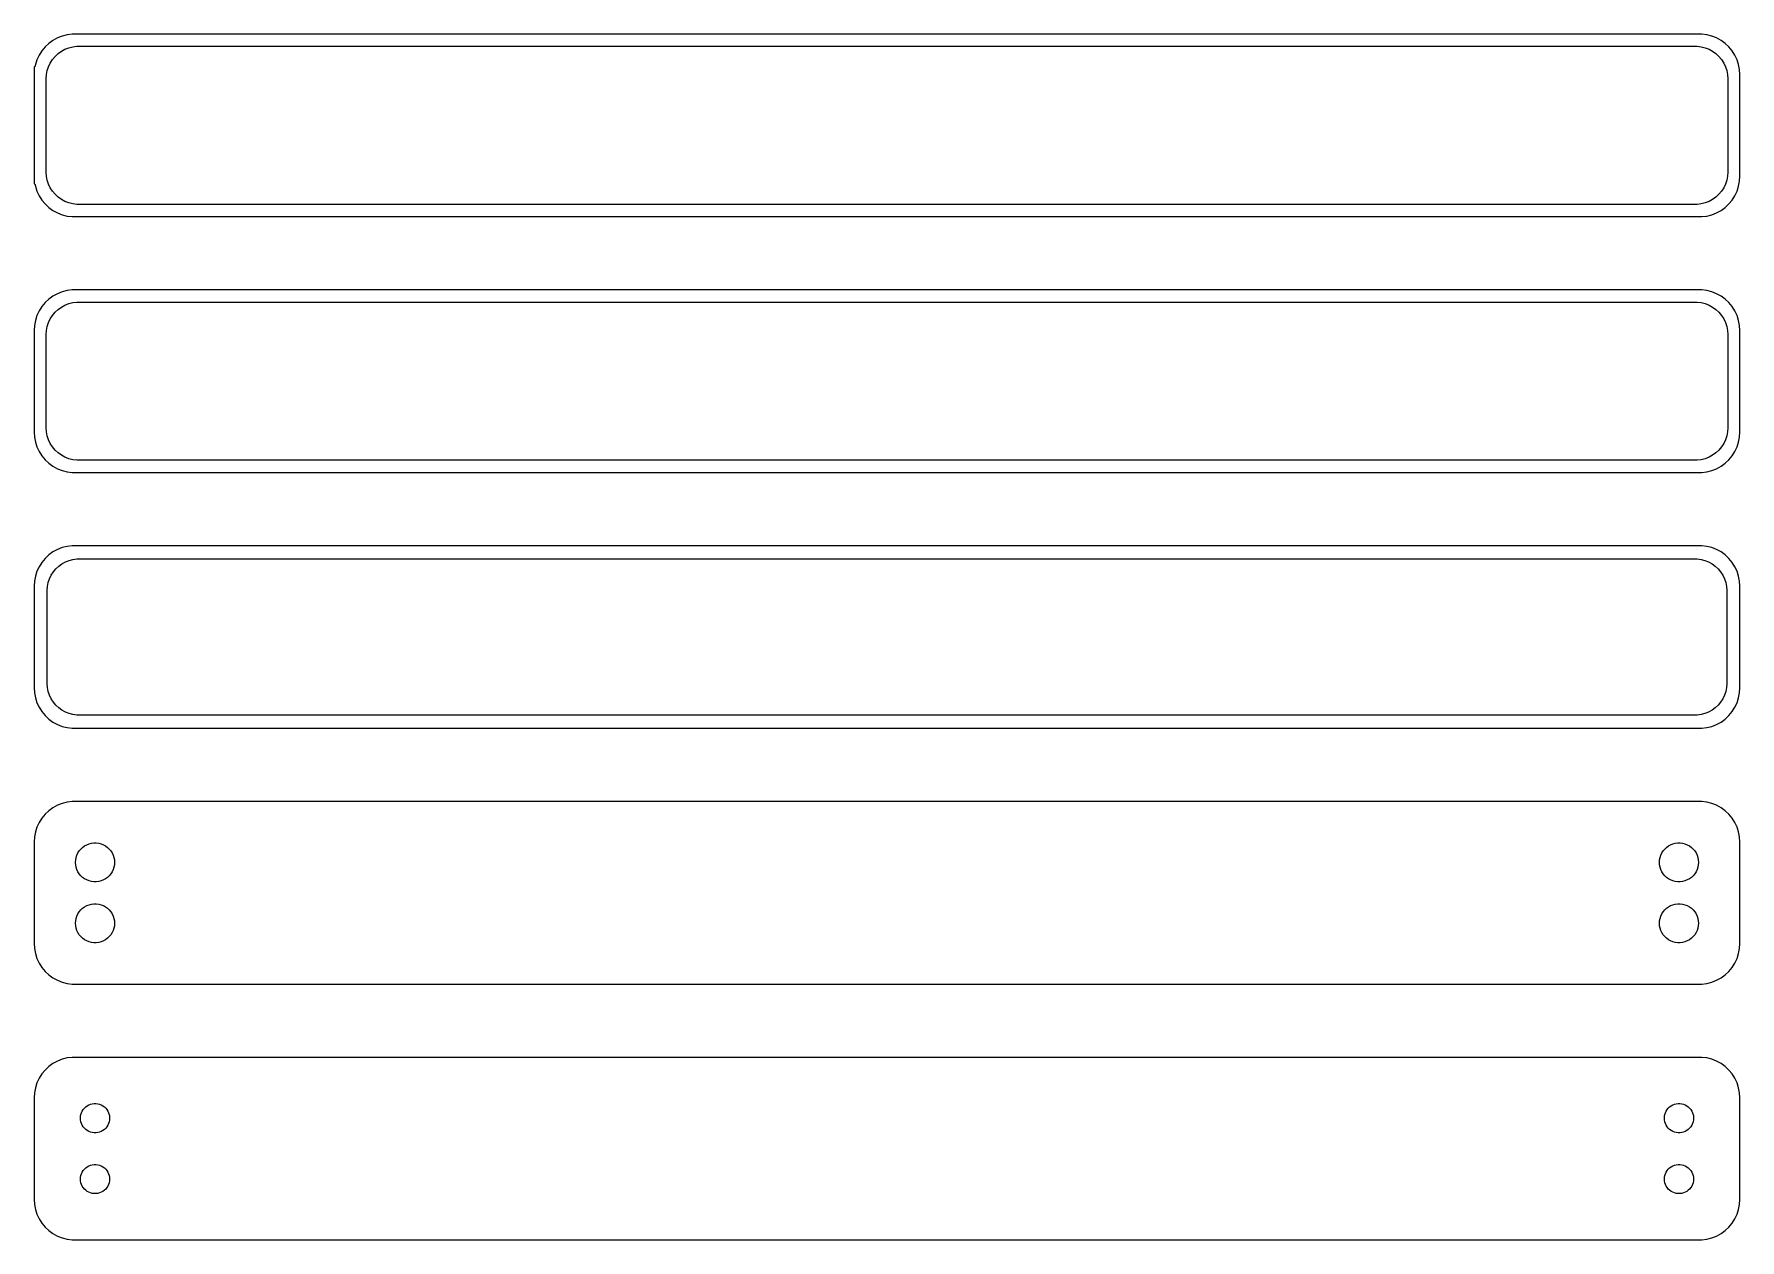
# Model space of a CAD drawing. Header units: metres. Extents: x -105 to 105, y 115 to 263.
import ezdxf

# ---------------------------------------------------------------- set-up
doc = ezdxf.new("R2010")
doc.units = ezdxf.units.M

msp = doc.modelspace()

# ---------------------------------------------------------------- linework, layer by layer
for p, q in [((-102.129, 262.774), (-102.679, 262.472)), ((-101.545, 263.005), (-102.129, 262.774)), ((-100.937, 263.161), (-101.545, 263.005)), ((-100.314, 263.24), (-100.937, 263.161)), ((100.314, 263.24), (-100.314, 263.24)), ((100.937, 263.161), (100.314, 263.24)), ((101.545, 263.005), (100.937, 263.161)), ((102.129, 262.774), (101.545, 263.005)), ((102.679, 262.472), (102.129, 262.774)), ((-104.382, 260.659), (-104.649, 260.091)), ((-104.045, 261.189), (-104.382, 260.659)), ((-103.645, 261.673), (-104.045, 261.189)), ((-103.187, 262.103), (-103.645, 261.673)), ((-102.679, 262.472), (-103.187, 262.103)), ((-102.736, 260.101), (-102.416, 260.488)), ((-102.416, 260.488), (-102.05, 260.832)), ((-102.05, 260.832), (-101.643, 261.127)), ((-101.643, 261.127), (-101.203, 261.369)), ((-101.203, 261.369), (-100.736, 261.554)), ((-100.736, 261.554), (-100.25, 261.679)), ((-100.25, 261.679), (-99.7512, 261.742)), ((-99.7512, 261.742), (99.7512, 261.742)), ((99.7512, 261.742), (100.25, 261.679)), ((100.25, 261.679), (100.736, 261.554)), ((100.736, 261.554), (101.203, 261.369)), ((101.203, 261.369), (101.643, 261.127)), ((101.643, 261.127), (102.05, 260.832)), ((102.05, 260.832), (102.416, 260.488)), ((102.416, 260.488), (102.736, 260.101)), ((103.187, 262.103), (102.679, 262.472)), ((103.645, 261.673), (103.187, 262.103)), ((104.045, 261.189), (103.645, 261.673)), ((104.382, 260.659), (104.045, 261.189)), ((104.649, 260.091), (104.382, 260.659)), ((-104.9, 259.194), (-105, 259.194)), ((-105, 259.194), (-105, 244.806)), ((-104.843, 259.493), (-104.9, 259.194)), ((-104.649, 260.091), (-104.843, 259.493)), ((-103.468, 258.251), (-103.374, 258.745)), ((-103.374, 258.745), (-103.219, 259.222)), ((-103.219, 259.222), (-103.005, 259.677)), ((-103.005, 259.677), (-102.736, 260.101)), ((102.736, 260.101), (103.005, 259.677)), ((103.005, 259.677), (103.219, 259.222)), ((103.219, 259.222), (103.374, 258.745)), ((103.374, 258.745), (103.468, 258.251)), ((104.843, 259.493), (104.649, 260.091)), ((104.961, 258.877), (104.843, 259.493)), ((105, 258.25), (104.961, 258.877)), ((-103.5, 257.75), (-103.468, 258.251)), ((-103.5, 246.25), (-103.5, 257.75)), ((103.468, 258.251), (103.5, 257.75)), ((103.5, 257.75), (103.5, 246.25)), ((105, 245.75), (105, 258.25)), ((-103.468, 245.749), (-103.5, 246.25)), ((-103.374, 245.255), (-103.468, 245.749)), ((103.468, 245.749), (103.374, 245.255)), ((103.5, 246.25), (103.468, 245.749)), ((104.961, 245.123), (105, 245.75)), ((-105, 244.806), (-104.9, 244.806)), ((-104.9, 244.806), (-104.843, 244.507)), ((-104.843, 244.507), (-104.649, 243.909)), ((-104.649, 243.909), (-104.382, 243.341)), ((-103.219, 244.778), (-103.374, 245.255)), ((-103.005, 244.323), (-103.219, 244.778)), ((-102.736, 243.899), (-103.005, 244.323)), ((-102.416, 243.512), (-102.736, 243.899)), ((102.736, 243.899), (102.416, 243.512)), ((103.005, 244.323), (102.736, 243.899)), ((103.219, 244.778), (103.005, 244.323)), ((103.374, 245.255), (103.219, 244.778)), ((104.382, 243.341), (104.649, 243.909)), ((104.649, 243.909), (104.843, 244.507)), ((104.843, 244.507), (104.961, 245.123)), ((-104.382, 243.341), (-104.045, 242.811)), ((-104.045, 242.811), (-103.645, 242.327)), ((-103.645, 242.327), (-103.187, 241.897)), ((-103.187, 241.897), (-102.679, 241.528)), ((-102.679, 241.528), (-102.129, 241.226)), ((-102.05, 243.168), (-102.416, 243.512)), ((-101.643, 242.873), (-102.05, 243.168)), ((-101.203, 242.631), (-101.643, 242.873)), ((-100.736, 242.446), (-101.203, 242.631)), ((-100.25, 242.321), (-100.736, 242.446)), ((-99.7512, 242.258), (-100.25, 242.321)), ((99.7512, 242.258), (-99.7512, 242.258)), ((100.25, 242.321), (99.7512, 242.258)), ((100.736, 242.446), (100.25, 242.321)), ((101.203, 242.631), (100.736, 242.446)), ((101.643, 242.873), (101.203, 242.631)), ((102.05, 243.168), (101.643, 242.873)), ((102.416, 243.512), (102.05, 243.168)), ((102.129, 241.226), (102.679, 241.528)), ((102.679, 241.528), (103.187, 241.897)), ((103.187, 241.897), (103.645, 242.327)), ((103.645, 242.327), (104.045, 242.811)), ((104.045, 242.811), (104.382, 243.341)), ((-102.129, 241.226), (-101.545, 240.995)), ((-101.545, 240.995), (-100.937, 240.839)), ((-100.937, 240.839), (-100.314, 240.76)), ((-100.314, 240.76), (100.314, 240.76)), ((100.314, 240.76), (100.937, 240.839)), ((100.937, 240.839), (101.545, 240.995)), ((101.545, 240.995), (102.129, 241.226)), ((-102.129, 231.274), (-102.679, 230.972)), ((-101.545, 231.505), (-102.129, 231.274)), ((-100.937, 231.661), (-101.545, 231.505)), ((-100.314, 231.74), (-100.937, 231.661)), ((100.314, 231.74), (-100.314, 231.74)), ((100.937, 231.661), (100.314, 231.74)), ((101.545, 231.505), (100.937, 231.661)), ((102.129, 231.274), (101.545, 231.505)), ((102.679, 230.972), (102.129, 231.274)), ((-104.382, 229.159), (-104.649, 228.591)), ((-104.045, 229.689), (-104.382, 229.159)), ((-103.645, 230.173), (-104.045, 229.689)), ((-103.187, 230.603), (-103.645, 230.173)), ((-102.679, 230.972), (-103.187, 230.603)), ((-102.736, 228.601), (-102.416, 228.988)), ((-102.416, 228.988), (-102.05, 229.332)), ((-102.05, 229.332), (-101.643, 229.627)), ((-101.643, 229.627), (-101.203, 229.869)), ((-101.203, 229.869), (-100.736, 230.054)), ((-100.736, 230.054), (-100.25, 230.179)), ((-100.25, 230.179), (-99.7512, 230.242)), ((-99.7512, 230.242), (99.7512, 230.242)), ((99.7512, 230.242), (100.25, 230.179)), ((100.25, 230.179), (100.736, 230.054)), ((100.736, 230.054), (101.203, 229.869)), ((101.203, 229.869), (101.643, 229.627)), ((101.643, 229.627), (102.05, 229.332)), ((102.05, 229.332), (102.416, 228.988)), ((102.416, 228.988), (102.736, 228.601)), ((103.187, 230.603), (102.679, 230.972)), ((103.645, 230.173), (103.187, 230.603)), ((104.045, 229.689), (103.645, 230.173)), ((104.382, 229.159), (104.045, 229.689)), ((104.649, 228.591), (104.382, 229.159)), ((-104.961, 227.377), (-105, 226.75)), ((-104.843, 227.993), (-104.961, 227.377)), ((-104.649, 228.591), (-104.843, 227.993)), ((-103.468, 226.751), (-103.374, 227.245)), ((-103.374, 227.245), (-103.219, 227.722)), ((-103.219, 227.722), (-103.005, 228.177)), ((-103.005, 228.177), (-102.736, 228.601)), ((102.736, 228.601), (103.005, 228.177)), ((103.005, 228.177), (103.219, 227.722)), ((103.219, 227.722), (103.374, 227.245)), ((103.374, 227.245), (103.468, 226.751)), ((104.843, 227.993), (104.649, 228.591)), ((104.961, 227.377), (104.843, 227.993)), ((105, 226.75), (104.961, 227.377)), ((-105, 226.75), (-105, 214.25)), ((-103.5, 226.25), (-103.468, 226.751)), ((-103.5, 214.75), (-103.5, 226.25)), ((103.468, 226.751), (103.5, 226.25)), ((103.5, 226.25), (103.5, 214.75)), ((105, 214.25), (105, 226.75)), ((-105, 214.25), (-104.961, 213.623)), ((-103.468, 214.249), (-103.5, 214.75)), ((-103.374, 213.755), (-103.468, 214.249)), ((103.468, 214.249), (103.374, 213.755)), ((103.5, 214.75), (103.468, 214.249)), ((104.961, 213.623), (105, 214.25)), ((-104.961, 213.623), (-104.843, 213.007)), ((-104.843, 213.007), (-104.649, 212.409)), ((-104.649, 212.409), (-104.382, 211.841)), ((-103.219, 213.278), (-103.374, 213.755)), ((-103.005, 212.823), (-103.219, 213.278)), ((-102.736, 212.399), (-103.005, 212.823)), ((-102.416, 212.012), (-102.736, 212.399)), ((102.736, 212.399), (102.416, 212.012)), ((103.005, 212.823), (102.736, 212.399)), ((103.219, 213.278), (103.005, 212.823)), ((103.374, 213.755), (103.219, 213.278)), ((104.382, 211.841), (104.649, 212.409)), ((104.649, 212.409), (104.843, 213.007)), ((104.843, 213.007), (104.961, 213.623)), ((-104.382, 211.841), (-104.045, 211.311)), ((-104.045, 211.311), (-103.645, 210.827)), ((-103.645, 210.827), (-103.187, 210.397)), ((-103.187, 210.397), (-102.679, 210.028)), ((-102.679, 210.028), (-102.129, 209.726)), ((-102.05, 211.668), (-102.416, 212.012)), ((-101.643, 211.373), (-102.05, 211.668)), ((-101.203, 211.131), (-101.643, 211.373)), ((-100.736, 210.946), (-101.203, 211.131)), ((-100.25, 210.821), (-100.736, 210.946)), ((-99.7512, 210.758), (-100.25, 210.821)), ((99.7512, 210.758), (-99.7512, 210.758)), ((100.25, 210.821), (99.7512, 210.758)), ((100.736, 210.946), (100.25, 210.821)), ((101.203, 211.131), (100.736, 210.946)), ((101.643, 211.373), (101.203, 211.131)), ((102.05, 211.668), (101.643, 211.373)), ((102.416, 212.012), (102.05, 211.668)), ((102.129, 209.726), (102.679, 210.028)), ((102.679, 210.028), (103.187, 210.397)), ((103.187, 210.397), (103.645, 210.827)), ((103.645, 210.827), (104.045, 211.311)), ((104.045, 211.311), (104.382, 211.841)), ((-102.129, 209.726), (-101.545, 209.495)), ((-101.545, 209.495), (-100.937, 209.339)), ((-100.937, 209.339), (-100.314, 209.26)), ((-100.314, 209.26), (100.314, 209.26)), ((100.314, 209.26), (100.937, 209.339)), ((100.937, 209.339), (101.545, 209.495)), ((101.545, 209.495), (102.129, 209.726)), ((-102.129, 199.774), (-102.679, 199.472)), ((-101.545, 200.005), (-102.129, 199.774)), ((-100.937, 200.161), (-101.545, 200.005)), ((-100.314, 200.24), (-100.937, 200.161)), ((100.314, 200.24), (-100.314, 200.24)), ((100.937, 200.161), (100.314, 200.24)), ((101.545, 200.005), (100.937, 200.161)), ((102.129, 199.774), (101.545, 200.005)), ((102.679, 199.472), (102.129, 199.774)), ((-104.382, 197.659), (-104.649, 197.091)), ((-104.045, 198.189), (-104.382, 197.659)), ((-103.645, 198.673), (-104.045, 198.189)), ((-103.187, 199.103), (-103.645, 198.673)), ((-102.679, 199.472), (-103.187, 199.103)), ((-102.633, 197.026), (-102.323, 197.401)), ((-102.323, 197.401), (-101.969, 197.734)), ((-101.969, 197.734), (-101.575, 198.02)), ((-101.575, 198.02), (-101.149, 198.254)), ((-101.149, 198.254), (-100.697, 198.433)), ((-100.697, 198.433), (-100.226, 198.554)), ((-100.226, 198.554), (-99.7432, 198.615)), ((-99.7432, 198.615), (99.7432, 198.615)), ((99.7432, 198.615), (100.226, 198.554)), ((100.226, 198.554), (100.697, 198.433)), ((100.697, 198.433), (101.149, 198.254)), ((101.149, 198.254), (101.575, 198.02)), ((101.575, 198.02), (101.969, 197.734)), ((101.969, 197.734), (102.323, 197.401)), ((102.323, 197.401), (102.633, 197.026)), ((103.187, 199.103), (102.679, 199.472)), ((103.645, 198.673), (103.187, 199.103)), ((104.045, 198.189), (103.645, 198.673)), ((104.382, 197.659), (104.045, 198.189)), ((104.649, 197.091), (104.382, 197.659)), ((-104.961, 195.877), (-105, 195.25)), ((-104.843, 196.493), (-104.961, 195.877)), ((-104.649, 197.091), (-104.843, 196.493)), ((-103.342, 195.235), (-103.251, 195.713)), ((-103.251, 195.713), (-103.101, 196.176)), ((-103.101, 196.176), (-102.894, 196.616)), ((-102.894, 196.616), (-102.633, 197.026)), ((102.633, 197.026), (102.894, 196.616)), ((102.894, 196.616), (103.101, 196.176)), ((103.101, 196.176), (103.251, 195.713)), ((103.251, 195.713), (103.342, 195.235)), ((104.843, 196.493), (104.649, 197.091)), ((104.961, 195.877), (104.843, 196.493)), ((105, 195.25), (104.961, 195.877)), ((-105, 195.25), (-105, 182.75)), ((-103.373, 194.75), (-103.342, 195.235)), ((-103.373, 183.25), (-103.373, 194.75)), ((103.342, 195.235), (103.373, 194.75)), ((103.373, 194.75), (103.373, 183.25)), ((105, 182.75), (105, 195.25)), ((-105, 182.75), (-104.961, 182.123)), ((-103.342, 182.765), (-103.373, 183.25)), ((-103.251, 182.287), (-103.342, 182.765)), ((103.342, 182.765), (103.251, 182.287)), ((103.373, 183.25), (103.342, 182.765)), ((104.961, 182.123), (105, 182.75)), ((-104.961, 182.123), (-104.843, 181.507)), ((-104.843, 181.507), (-104.649, 180.909)), ((-104.649, 180.909), (-104.382, 180.341)), ((-103.101, 181.824), (-103.251, 182.287)), ((-102.894, 181.384), (-103.101, 181.824)), ((-102.633, 180.974), (-102.894, 181.384)), ((-102.323, 180.599), (-102.633, 180.974)), ((102.633, 180.974), (102.323, 180.599)), ((102.894, 181.384), (102.633, 180.974)), ((103.101, 181.824), (102.894, 181.384)), ((103.251, 182.287), (103.101, 181.824)), ((104.382, 180.341), (104.649, 180.909)), ((104.649, 180.909), (104.843, 181.507)), ((104.843, 181.507), (104.961, 182.123)), ((-104.382, 180.341), (-104.045, 179.811)), ((-104.045, 179.811), (-103.645, 179.327)), ((-103.645, 179.327), (-103.187, 178.897)), ((-103.187, 178.897), (-102.679, 178.528)), ((-102.679, 178.528), (-102.129, 178.226)), ((-101.969, 180.266), (-102.323, 180.599)), ((-101.575, 179.98), (-101.969, 180.266)), ((-101.149, 179.746), (-101.575, 179.98)), ((-100.697, 179.567), (-101.149, 179.746)), ((-100.226, 179.446), (-100.697, 179.567)), ((-99.7432, 179.385), (-100.226, 179.446)), ((99.7432, 179.385), (-99.7432, 179.385)), ((100.226, 179.446), (99.7432, 179.385)), ((100.697, 179.567), (100.226, 179.446)), ((101.149, 179.746), (100.697, 179.567)), ((101.575, 179.98), (101.149, 179.746)), ((101.969, 180.266), (101.575, 179.98)), ((102.323, 180.599), (101.969, 180.266)), ((102.129, 178.226), (102.679, 178.528)), ((102.679, 178.528), (103.187, 178.897)), ((103.187, 178.897), (103.645, 179.327)), ((103.645, 179.327), (104.045, 179.811)), ((104.045, 179.811), (104.382, 180.341)), ((-102.129, 178.226), (-101.545, 177.995)), ((-101.545, 177.995), (-100.937, 177.839)), ((-100.937, 177.839), (-100.314, 177.76)), ((-100.314, 177.76), (100.314, 177.76)), ((100.314, 177.76), (100.937, 177.839)), ((100.937, 177.839), (101.545, 177.995)), ((101.545, 177.995), (102.129, 178.226)), ((-102.129, 168.274), (-102.679, 167.972)), ((-101.545, 168.505), (-102.129, 168.274)), ((-100.937, 168.661), (-101.545, 168.505)), ((-100.314, 168.74), (-100.937, 168.661)), ((100.314, 168.74), (-100.314, 168.74)), ((100.937, 168.661), (100.314, 168.74)), ((101.545, 168.505), (100.937, 168.661)), ((102.129, 168.274), (101.545, 168.505)), ((102.679, 167.972), (102.129, 168.274)), ((-104.382, 166.159), (-104.649, 165.591)), ((-104.045, 166.689), (-104.382, 166.159)), ((-103.645, 167.173), (-104.045, 166.689)), ((-103.187, 167.603), (-103.645, 167.173)), ((-102.679, 167.972), (-103.187, 167.603)), ((103.187, 167.603), (102.679, 167.972)), ((103.645, 167.173), (103.187, 167.603)), ((104.045, 166.689), (103.645, 167.173)), ((104.382, 166.159), (104.045, 166.689)), ((104.649, 165.591), (104.382, 166.159)), ((-104.961, 164.377), (-105, 163.75)), ((-104.843, 164.993), (-104.961, 164.377)), ((-104.649, 165.591), (-104.843, 164.993)), ((104.843, 164.993), (104.649, 165.591)), ((104.961, 164.377), (104.843, 164.993)), ((105, 163.75), (104.961, 164.377)), ((-105, 163.75), (-105, 151.25)), ((-99.8811, 161.551), (-99.8246, 161.847)), ((-99.8246, 161.847), (-99.7315, 162.133)), ((-99.7315, 162.133), (-99.6031, 162.406)), ((-99.6031, 162.406), (-99.4416, 162.661)), ((-99.4416, 162.661), (-99.2495, 162.893)), ((-99.2495, 162.893), (-99.0298, 163.099)), ((-99.0298, 163.099), (-98.786, 163.276)), ((-98.786, 163.276), (-98.5219, 163.422)), ((-98.5219, 163.422), (-98.2416, 163.533)), ((-98.2416, 163.533), (-97.9497, 163.607)), ((-97.9497, 163.607), (-97.6507, 163.645)), ((-97.6507, 163.645), (-97.3493, 163.645)), ((-97.3493, 163.645), (-97.0503, 163.607)), ((-97.0503, 163.607), (-96.7584, 163.533)), ((-96.7584, 163.533), (-96.4781, 163.422)), ((-96.4781, 163.422), (-96.214, 163.276)), ((-96.214, 163.276), (-95.9702, 163.099)), ((-95.9702, 163.099), (-95.7505, 162.893)), ((-95.7505, 162.893), (-95.5583, 162.661)), ((-95.5583, 162.661), (-95.3969, 162.406)), ((-95.3969, 162.406), (-95.2685, 162.133)), ((-95.2685, 162.133), (-95.1754, 161.847)), ((-95.1754, 161.847), (-95.1189, 161.551)), ((95.1189, 161.551), (95.1754, 161.847)), ((95.1754, 161.847), (95.2685, 162.133)), ((95.2685, 162.133), (95.3969, 162.406)), ((95.3969, 162.406), (95.5583, 162.661)), ((95.5583, 162.661), (95.7505, 162.893)), ((95.7505, 162.893), (95.9702, 163.099)), ((95.9702, 163.099), (96.214, 163.276)), ((96.214, 163.276), (96.4781, 163.422)), ((96.4781, 163.422), (96.7584, 163.533)), ((96.7584, 163.533), (97.0503, 163.607)), ((97.0503, 163.607), (97.3493, 163.645)), ((97.3493, 163.645), (97.6507, 163.645)), ((97.6507, 163.645), (97.9497, 163.607)), ((97.9497, 163.607), (98.2416, 163.533)), ((98.2416, 163.533), (98.5219, 163.422)), ((98.5219, 163.422), (98.786, 163.276)), ((98.786, 163.276), (99.0298, 163.099)), ((99.0298, 163.099), (99.2495, 162.893)), ((99.2495, 162.893), (99.4416, 162.661)), ((99.4416, 162.661), (99.6031, 162.406)), ((99.6031, 162.406), (99.7315, 162.133)), ((99.7315, 162.133), (99.8246, 161.847)), ((99.8246, 161.847), (99.8811, 161.551)), ((105, 151.25), (105, 163.75)), ((-99.9, 161.25), (-99.8811, 161.551)), ((-99.8811, 160.949), (-99.9, 161.25)), ((-99.8246, 160.653), (-99.8811, 160.949)), ((-99.7315, 160.367), (-99.8246, 160.653)), ((-99.6031, 160.094), (-99.7315, 160.367)), ((-99.4416, 159.839), (-99.6031, 160.094)), ((-99.2495, 159.607), (-99.4416, 159.839)), ((-99.0298, 159.401), (-99.2495, 159.607)), ((-95.7505, 159.607), (-95.9702, 159.401)), ((-95.5583, 159.839), (-95.7505, 159.607)), ((-95.3969, 160.094), (-95.5583, 159.839)), ((-95.2685, 160.367), (-95.3969, 160.094)), ((-95.1754, 160.653), (-95.2685, 160.367)), ((-95.1189, 160.949), (-95.1754, 160.653)), ((-95.1189, 161.551), (-95.1, 161.25)), ((-95.1, 161.25), (-95.1189, 160.949)), ((95.1, 161.25), (95.1189, 161.551)), ((95.1189, 160.949), (95.1, 161.25)), ((95.1754, 160.653), (95.1189, 160.949)), ((95.2685, 160.367), (95.1754, 160.653)), ((95.3969, 160.094), (95.2685, 160.367)), ((95.5583, 159.839), (95.3969, 160.094)), ((95.7505, 159.607), (95.5583, 159.839)), ((95.9702, 159.401), (95.7505, 159.607)), ((99.2495, 159.607), (99.0298, 159.401)), ((99.4416, 159.839), (99.2495, 159.607)), ((99.6031, 160.094), (99.4416, 159.839)), ((99.7315, 160.367), (99.6031, 160.094)), ((99.8246, 160.653), (99.7315, 160.367)), ((99.8811, 160.949), (99.8246, 160.653)), ((99.8811, 161.551), (99.9, 161.25)), ((99.9, 161.25), (99.8811, 160.949)), ((-98.786, 159.224), (-99.0298, 159.401)), ((-98.5219, 159.078), (-98.786, 159.224)), ((-98.2416, 158.967), (-98.5219, 159.078)), ((-97.9497, 158.893), (-98.2416, 158.967)), ((-97.6507, 158.855), (-97.9497, 158.893)), ((-97.3493, 158.855), (-97.6507, 158.855)), ((-97.0503, 158.893), (-97.3493, 158.855)), ((-96.7584, 158.967), (-97.0503, 158.893)), ((-96.4781, 159.078), (-96.7584, 158.967)), ((-96.214, 159.224), (-96.4781, 159.078)), ((-95.9702, 159.401), (-96.214, 159.224)), ((96.214, 159.224), (95.9702, 159.401)), ((96.4781, 159.078), (96.214, 159.224)), ((96.7584, 158.967), (96.4781, 159.078)), ((97.0503, 158.893), (96.7584, 158.967)), ((97.3493, 158.855), (97.0503, 158.893)), ((97.6507, 158.855), (97.3493, 158.855)), ((97.9497, 158.893), (97.6507, 158.855)), ((98.2416, 158.967), (97.9497, 158.893)), ((98.5219, 159.078), (98.2416, 158.967)), ((98.786, 159.224), (98.5219, 159.078)), ((99.0298, 159.401), (98.786, 159.224)), ((-99.2495, 155.393), (-99.0298, 155.599)), ((-99.0298, 155.599), (-98.786, 155.776)), ((-98.786, 155.776), (-98.5219, 155.922)), ((-98.5219, 155.922), (-98.2416, 156.033)), ((-98.2416, 156.033), (-97.9497, 156.107)), ((-97.9497, 156.107), (-97.6507, 156.145)), ((-97.6507, 156.145), (-97.3493, 156.145)), ((-97.3493, 156.145), (-97.0503, 156.107)), ((-97.0503, 156.107), (-96.7584, 156.033)), ((-96.7584, 156.033), (-96.4781, 155.922)), ((-96.4781, 155.922), (-96.214, 155.776)), ((-96.214, 155.776), (-95.9702, 155.599)), ((-95.9702, 155.599), (-95.7505, 155.393)), ((95.7505, 155.393), (95.9702, 155.599)), ((95.9702, 155.599), (96.214, 155.776)), ((96.214, 155.776), (96.4781, 155.922)), ((96.4781, 155.922), (96.7584, 156.033)), ((96.7584, 156.033), (97.0503, 156.107)), ((97.0503, 156.107), (97.3493, 156.145)), ((97.3493, 156.145), (97.6507, 156.145)), ((97.6507, 156.145), (97.9497, 156.107)), ((97.9497, 156.107), (98.2416, 156.033)), ((98.2416, 156.033), (98.5219, 155.922)), ((98.5219, 155.922), (98.786, 155.776)), ((98.786, 155.776), (99.0298, 155.599)), ((99.0298, 155.599), (99.2495, 155.393)), ((-99.9, 153.75), (-99.8811, 154.051)), ((-99.8811, 153.449), (-99.9, 153.75)), ((-99.8811, 154.051), (-99.8246, 154.347)), ((-99.8246, 153.153), (-99.8811, 153.449)), ((-99.8246, 154.347), (-99.7315, 154.633)), ((-99.7315, 154.633), (-99.6031, 154.906)), ((-99.6031, 154.906), (-99.4416, 155.161)), ((-99.4416, 155.161), (-99.2495, 155.393)), ((-95.7505, 155.393), (-95.5583, 155.161)), ((-95.5583, 155.161), (-95.3969, 154.906)), ((-95.3969, 154.906), (-95.2685, 154.633)), ((-95.2685, 154.633), (-95.1754, 154.347)), ((-95.1754, 154.347), (-95.1189, 154.051)), ((-95.1189, 153.449), (-95.1754, 153.153)), ((-95.1189, 154.051), (-95.1, 153.75)), ((-95.1, 153.75), (-95.1189, 153.449)), ((95.1, 153.75), (95.1189, 154.051)), ((95.1189, 153.449), (95.1, 153.75)), ((95.1189, 154.051), (95.1754, 154.347)), ((95.1754, 153.153), (95.1189, 153.449)), ((95.1754, 154.347), (95.2685, 154.633)), ((95.2685, 154.633), (95.3969, 154.906)), ((95.3969, 154.906), (95.5583, 155.161)), ((95.5583, 155.161), (95.7505, 155.393)), ((99.2495, 155.393), (99.4416, 155.161)), ((99.4416, 155.161), (99.6031, 154.906)), ((99.6031, 154.906), (99.7315, 154.633)), ((99.7315, 154.633), (99.8246, 154.347)), ((99.8246, 154.347), (99.8811, 154.051)), ((99.8811, 153.449), (99.8246, 153.153)), ((99.8811, 154.051), (99.9, 153.75)), ((99.9, 153.75), (99.8811, 153.449)), ((-105, 151.25), (-104.961, 150.623)), ((-99.7315, 152.867), (-99.8246, 153.153)), ((-99.6031, 152.594), (-99.7315, 152.867)), ((-99.4416, 152.339), (-99.6031, 152.594)), ((-99.2495, 152.107), (-99.4416, 152.339)), ((-99.0298, 151.901), (-99.2495, 152.107)), ((-98.786, 151.724), (-99.0298, 151.901)), ((-98.5219, 151.578), (-98.786, 151.724)), ((-98.2416, 151.467), (-98.5219, 151.578)), ((-97.9497, 151.393), (-98.2416, 151.467)), ((-97.6507, 151.355), (-97.9497, 151.393)), ((-97.3493, 151.355), (-97.6507, 151.355)), ((-97.0503, 151.393), (-97.3493, 151.355)), ((-96.7584, 151.467), (-97.0503, 151.393)), ((-96.4781, 151.578), (-96.7584, 151.467)), ((-96.214, 151.724), (-96.4781, 151.578)), ((-95.9702, 151.901), (-96.214, 151.724)), ((-95.7505, 152.107), (-95.9702, 151.901)), ((-95.5583, 152.339), (-95.7505, 152.107)), ((-95.3969, 152.594), (-95.5583, 152.339)), ((-95.2685, 152.867), (-95.3969, 152.594)), ((-95.1754, 153.153), (-95.2685, 152.867)), ((95.2685, 152.867), (95.1754, 153.153)), ((95.3969, 152.594), (95.2685, 152.867)), ((95.5583, 152.339), (95.3969, 152.594)), ((95.7505, 152.107), (95.5583, 152.339)), ((95.9702, 151.901), (95.7505, 152.107)), ((96.214, 151.724), (95.9702, 151.901)), ((96.4781, 151.578), (96.214, 151.724)), ((96.7584, 151.467), (96.4781, 151.578)), ((97.0503, 151.393), (96.7584, 151.467)), ((97.3493, 151.355), (97.0503, 151.393)), ((97.6507, 151.355), (97.3493, 151.355)), ((97.9497, 151.393), (97.6507, 151.355)), ((98.2416, 151.467), (97.9497, 151.393)), ((98.5219, 151.578), (98.2416, 151.467)), ((98.786, 151.724), (98.5219, 151.578)), ((99.0298, 151.901), (98.786, 151.724)), ((99.2495, 152.107), (99.0298, 151.901)), ((99.4416, 152.339), (99.2495, 152.107)), ((99.6031, 152.594), (99.4416, 152.339)), ((99.7315, 152.867), (99.6031, 152.594)), ((99.8246, 153.153), (99.7315, 152.867)), ((104.961, 150.623), (105, 151.25)), ((-104.961, 150.623), (-104.843, 150.007)), ((-104.843, 150.007), (-104.649, 149.409)), ((-104.649, 149.409), (-104.382, 148.841)), ((104.382, 148.841), (104.649, 149.409)), ((104.649, 149.409), (104.843, 150.007)), ((104.843, 150.007), (104.961, 150.623)), ((-104.382, 148.841), (-104.045, 148.311)), ((-104.045, 148.311), (-103.645, 147.827)), ((-103.645, 147.827), (-103.187, 147.397)), ((-103.187, 147.397), (-102.679, 147.028)), ((-102.679, 147.028), (-102.129, 146.726)), ((102.129, 146.726), (102.679, 147.028)), ((102.679, 147.028), (103.187, 147.397)), ((103.187, 147.397), (103.645, 147.827)), ((103.645, 147.827), (104.045, 148.311)), ((104.045, 148.311), (104.382, 148.841)), ((-102.129, 146.726), (-101.545, 146.495)), ((-101.545, 146.495), (-100.937, 146.339)), ((-100.937, 146.339), (-100.314, 146.26)), ((-100.314, 146.26), (100.314, 146.26)), ((100.314, 146.26), (100.937, 146.339)), ((100.937, 146.339), (101.545, 146.495)), ((101.545, 146.495), (102.129, 146.726)), ((-102.129, 136.774), (-102.679, 136.472)), ((-101.545, 137.005), (-102.129, 136.774)), ((-100.937, 137.161), (-101.545, 137.005)), ((-100.314, 137.24), (-100.937, 137.161)), ((100.314, 137.24), (-100.314, 137.24)), ((100.937, 137.161), (100.314, 137.24)), ((101.545, 137.005), (100.937, 137.161)), ((102.129, 136.774), (101.545, 137.005)), ((102.679, 136.472), (102.129, 136.774)), ((-104.382, 134.659), (-104.649, 134.091)), ((-104.045, 135.189), (-104.382, 134.659)), ((-103.645, 135.673), (-104.045, 135.189)), ((-103.187, 136.103), (-103.645, 135.673)), ((-102.679, 136.472), (-103.187, 136.103)), ((103.187, 136.103), (102.679, 136.472)), ((103.645, 135.673), (103.187, 136.103)), ((104.045, 135.189), (103.645, 135.673)), ((104.382, 134.659), (104.045, 135.189)), ((104.649, 134.091), (104.382, 134.659)), ((-104.961, 132.877), (-105, 132.25)), ((-104.843, 133.493), (-104.961, 132.877)), ((-104.649, 134.091), (-104.843, 133.493)), ((104.843, 133.493), (104.649, 134.091)), ((104.961, 132.877), (104.843, 133.493)), ((105, 132.25), (104.961, 132.877)), ((-105, 132.25), (-105, 119.75)), ((-99.2434, 130.198), (-99.1736, 130.413)), ((-99.1736, 130.413), (-99.0773, 130.617)), ((-99.0773, 130.617), (-98.9562, 130.808)), ((-98.9562, 130.808), (-98.8121, 130.982)), ((-98.8121, 130.982), (-98.6474, 131.137)), ((-98.6474, 131.137), (-98.4645, 131.27)), ((-98.4645, 131.27), (-98.2664, 131.379)), ((-98.2664, 131.379), (-98.0562, 131.462)), ((-98.0562, 131.462), (-97.8373, 131.518)), ((-97.8373, 131.518), (-97.613, 131.546)), ((-97.613, 131.546), (-97.387, 131.546)), ((-97.387, 131.546), (-97.1627, 131.518)), ((-97.1627, 131.518), (-96.9438, 131.462)), ((-96.9438, 131.462), (-96.7336, 131.379)), ((-96.7336, 131.379), (-96.5355, 131.27)), ((-96.5355, 131.27), (-96.3526, 131.137)), ((-96.3526, 131.137), (-96.1879, 130.982)), ((-96.1879, 130.982), (-96.0438, 130.808)), ((-96.0438, 130.808), (-95.9226, 130.617)), ((-95.9226, 130.617), (-95.8264, 130.413)), ((-95.8264, 130.413), (-95.7565, 130.198)), ((95.7565, 130.198), (95.8264, 130.413)), ((95.8264, 130.413), (95.9226, 130.617)), ((95.9226, 130.617), (96.0438, 130.808)), ((96.0438, 130.808), (96.1879, 130.982)), ((96.1879, 130.982), (96.3526, 131.137)), ((96.3526, 131.137), (96.5355, 131.27)), ((96.5355, 131.27), (96.7336, 131.379)), ((96.7336, 131.379), (96.9438, 131.462)), ((96.9438, 131.462), (97.1627, 131.518)), ((97.1627, 131.518), (97.387, 131.546)), ((97.387, 131.546), (97.613, 131.546)), ((97.613, 131.546), (97.8373, 131.518)), ((97.8373, 131.518), (98.0562, 131.462)), ((98.0562, 131.462), (98.2664, 131.379)), ((98.2664, 131.379), (98.4645, 131.27)), ((98.4645, 131.27), (98.6474, 131.137)), ((98.6474, 131.137), (98.8121, 130.982)), ((98.8121, 130.982), (98.9562, 130.808)), ((98.9562, 130.808), (99.0773, 130.617)), ((99.0773, 130.617), (99.1736, 130.413)), ((99.1736, 130.413), (99.2434, 130.198)), ((105, 119.75), (105, 132.25)), ((-99.3, 129.75), (-99.2858, 129.976)), ((-99.2858, 129.524), (-99.3, 129.75)), ((-99.2858, 129.976), (-99.2434, 130.198)), ((-99.2434, 129.302), (-99.2858, 129.524)), ((-99.1736, 129.087), (-99.2434, 129.302)), ((-99.0773, 128.883), (-99.1736, 129.087)), ((-98.9562, 128.692), (-99.0773, 128.883)), ((-98.8121, 128.518), (-98.9562, 128.692)), ((-98.6474, 128.363), (-98.8121, 128.518)), ((-98.4645, 128.23), (-98.6474, 128.363)), ((-98.2664, 128.121), (-98.4645, 128.23)), ((-98.0562, 128.038), (-98.2664, 128.121)), ((-96.7336, 128.121), (-96.9438, 128.038)), ((-96.5355, 128.23), (-96.7336, 128.121)), ((-96.3526, 128.363), (-96.5355, 128.23)), ((-96.1879, 128.518), (-96.3526, 128.363)), ((-96.0438, 128.692), (-96.1879, 128.518)), ((-95.9226, 128.883), (-96.0438, 128.692)), ((-95.8264, 129.087), (-95.9226, 128.883)), ((-95.7565, 129.302), (-95.8264, 129.087)), ((-95.7565, 130.198), (-95.7142, 129.976)), ((-95.7142, 129.524), (-95.7565, 129.302)), ((-95.7142, 129.976), (-95.7, 129.75)), ((-95.7, 129.75), (-95.7142, 129.524)), ((95.7, 129.75), (95.7142, 129.976)), ((95.7142, 129.524), (95.7, 129.75)), ((95.7142, 129.976), (95.7565, 130.198)), ((95.7565, 129.302), (95.7142, 129.524)), ((95.8264, 129.087), (95.7565, 129.302)), ((95.9226, 128.883), (95.8264, 129.087)), ((96.0438, 128.692), (95.9226, 128.883)), ((96.1879, 128.518), (96.0438, 128.692)), ((96.3526, 128.363), (96.1879, 128.518)), ((96.5355, 128.23), (96.3526, 128.363)), ((96.7336, 128.121), (96.5355, 128.23)), ((96.9438, 128.038), (96.7336, 128.121)), ((98.2664, 128.121), (98.0562, 128.038)), ((98.4645, 128.23), (98.2664, 128.121)), ((98.6474, 128.363), (98.4645, 128.23)), ((98.8121, 128.518), (98.6474, 128.363)), ((98.9562, 128.692), (98.8121, 128.518)), ((99.0773, 128.883), (98.9562, 128.692)), ((99.1736, 129.087), (99.0773, 128.883)), ((99.2434, 129.302), (99.1736, 129.087)), ((99.2434, 130.198), (99.2858, 129.976)), ((99.2858, 129.524), (99.2434, 129.302)), ((99.2858, 129.976), (99.3, 129.75)), ((99.3, 129.75), (99.2858, 129.524)), ((-97.8373, 127.982), (-98.0562, 128.038)), ((-97.613, 127.954), (-97.8373, 127.982)), ((-97.387, 127.954), (-97.613, 127.954)), ((-97.1627, 127.982), (-97.387, 127.954)), ((-96.9438, 128.038), (-97.1627, 127.982)), ((97.1627, 127.982), (96.9438, 128.038)), ((97.387, 127.954), (97.1627, 127.982)), ((97.613, 127.954), (97.387, 127.954)), ((97.8373, 127.982), (97.613, 127.954)), ((98.0562, 128.038), (97.8373, 127.982)), ((-98.2664, 123.879), (-98.0562, 123.962)), ((-98.0562, 123.962), (-97.8373, 124.018)), ((-97.8373, 124.018), (-97.613, 124.046)), ((-97.613, 124.046), (-97.387, 124.046)), ((-97.387, 124.046), (-97.1627, 124.018)), ((-97.1627, 124.018), (-96.9438, 123.962)), ((-96.9438, 123.962), (-96.7336, 123.879)), ((96.7336, 123.879), (96.9438, 123.962)), ((96.9438, 123.962), (97.1627, 124.018)), ((97.1627, 124.018), (97.387, 124.046)), ((97.387, 124.046), (97.613, 124.046)), ((97.613, 124.046), (97.8373, 124.018)), ((97.8373, 124.018), (98.0562, 123.962)), ((98.0562, 123.962), (98.2664, 123.879)), ((-99.3, 122.25), (-99.2858, 122.476)), ((-99.2858, 122.024), (-99.3, 122.25)), ((-99.2858, 122.476), (-99.2434, 122.698)), ((-99.2434, 121.802), (-99.2858, 122.024)), ((-99.2434, 122.698), (-99.1736, 122.913)), ((-99.1736, 121.587), (-99.2434, 121.802)), ((-99.1736, 122.913), (-99.0773, 123.117)), ((-99.0773, 123.117), (-98.9562, 123.308)), ((-98.9562, 123.308), (-98.8121, 123.482)), ((-98.8121, 123.482), (-98.6474, 123.637)), ((-98.6474, 123.637), (-98.4645, 123.77)), ((-98.4645, 123.77), (-98.2664, 123.879)), ((-96.7336, 123.879), (-96.5355, 123.77)), ((-96.5355, 123.77), (-96.3526, 123.637)), ((-96.3526, 123.637), (-96.1879, 123.482)), ((-96.1879, 123.482), (-96.0438, 123.308)), ((-96.0438, 123.308), (-95.9226, 123.117)), ((-95.9226, 123.117), (-95.8264, 122.913)), ((-95.8264, 122.913), (-95.7565, 122.698)), ((-95.7565, 121.802), (-95.8264, 121.587)), ((-95.7565, 122.698), (-95.7142, 122.476)), ((-95.7142, 122.024), (-95.7565, 121.802)), ((-95.7142, 122.476), (-95.7, 122.25)), ((-95.7, 122.25), (-95.7142, 122.024)), ((95.7, 122.25), (95.7142, 122.476)), ((95.7142, 122.024), (95.7, 122.25)), ((95.7142, 122.476), (95.7565, 122.698)), ((95.7565, 121.802), (95.7142, 122.024)), ((95.7565, 122.698), (95.8264, 122.913)), ((95.8264, 121.587), (95.7565, 121.802)), ((95.8264, 122.913), (95.9226, 123.117)), ((95.9226, 123.117), (96.0438, 123.308)), ((96.0438, 123.308), (96.1879, 123.482)), ((96.1879, 123.482), (96.3526, 123.637)), ((96.3526, 123.637), (96.5355, 123.77)), ((96.5355, 123.77), (96.7336, 123.879)), ((98.2664, 123.879), (98.4645, 123.77)), ((98.4645, 123.77), (98.6474, 123.637)), ((98.6474, 123.637), (98.8121, 123.482)), ((98.8121, 123.482), (98.9562, 123.308)), ((98.9562, 123.308), (99.0773, 123.117)), ((99.0773, 123.117), (99.1736, 122.913)), ((99.1736, 122.913), (99.2434, 122.698)), ((99.2434, 121.802), (99.1736, 121.587)), ((99.2434, 122.698), (99.2858, 122.476)), ((99.2858, 122.024), (99.2434, 121.802)), ((99.2858, 122.476), (99.3, 122.25)), ((99.3, 122.25), (99.2858, 122.024)), ((-105, 119.75), (-104.961, 119.123)), ((-99.0773, 121.383), (-99.1736, 121.587)), ((-98.9562, 121.192), (-99.0773, 121.383)), ((-98.8121, 121.018), (-98.9562, 121.192)), ((-98.6474, 120.863), (-98.8121, 121.018)), ((-98.4645, 120.73), (-98.6474, 120.863)), ((-98.2664, 120.621), (-98.4645, 120.73)), ((-98.0562, 120.538), (-98.2664, 120.621)), ((-97.8373, 120.482), (-98.0562, 120.538)), ((-97.613, 120.454), (-97.8373, 120.482)), ((-97.387, 120.454), (-97.613, 120.454)), ((-97.1627, 120.482), (-97.387, 120.454)), ((-96.9438, 120.538), (-97.1627, 120.482)), ((-96.7336, 120.621), (-96.9438, 120.538)), ((-96.5355, 120.73), (-96.7336, 120.621)), ((-96.3526, 120.863), (-96.5355, 120.73)), ((-96.1879, 121.018), (-96.3526, 120.863)), ((-96.0438, 121.192), (-96.1879, 121.018)), ((-95.9226, 121.383), (-96.0438, 121.192)), ((-95.8264, 121.587), (-95.9226, 121.383)), ((95.9226, 121.383), (95.8264, 121.587)), ((96.0438, 121.192), (95.9226, 121.383)), ((96.1879, 121.018), (96.0438, 121.192)), ((96.3526, 120.863), (96.1879, 121.018)), ((96.5355, 120.73), (96.3526, 120.863)), ((96.7336, 120.621), (96.5355, 120.73)), ((96.9438, 120.538), (96.7336, 120.621)), ((97.1627, 120.482), (96.9438, 120.538)), ((97.387, 120.454), (97.1627, 120.482)), ((97.613, 120.454), (97.387, 120.454)), ((97.8373, 120.482), (97.613, 120.454)), ((98.0562, 120.538), (97.8373, 120.482)), ((98.2664, 120.621), (98.0562, 120.538)), ((98.4645, 120.73), (98.2664, 120.621)), ((98.6474, 120.863), (98.4645, 120.73)), ((98.8121, 121.018), (98.6474, 120.863)), ((98.9562, 121.192), (98.8121, 121.018)), ((99.0773, 121.383), (98.9562, 121.192)), ((99.1736, 121.587), (99.0773, 121.383)), ((104.961, 119.123), (105, 119.75)), ((-104.961, 119.123), (-104.843, 118.507)), ((-104.843, 118.507), (-104.649, 117.909)), ((-104.649, 117.909), (-104.382, 117.341)), ((104.382, 117.341), (104.649, 117.909)), ((104.649, 117.909), (104.843, 118.507)), ((104.843, 118.507), (104.961, 119.123)), ((-104.382, 117.341), (-104.045, 116.811)), ((-104.045, 116.811), (-103.645, 116.327)), ((-103.645, 116.327), (-103.187, 115.897)), ((-103.187, 115.897), (-102.679, 115.528)), ((-102.679, 115.528), (-102.129, 115.226)), ((102.129, 115.226), (102.679, 115.528)), ((102.679, 115.528), (103.187, 115.897)), ((103.187, 115.897), (103.645, 116.327)), ((103.645, 116.327), (104.045, 116.811)), ((104.045, 116.811), (104.382, 117.341)), ((-102.129, 115.226), (-101.545, 114.995)), ((-101.545, 114.995), (-100.937, 114.839)), ((-100.937, 114.839), (-100.314, 114.76)), ((-100.314, 114.76), (100.314, 114.76)), ((100.314, 114.76), (100.937, 114.839)), ((100.937, 114.839), (101.545, 114.995)), ((101.545, 114.995), (102.129, 115.226))]:
    msp.add_line(p, q)

doc.saveas('drawing.dxf')
